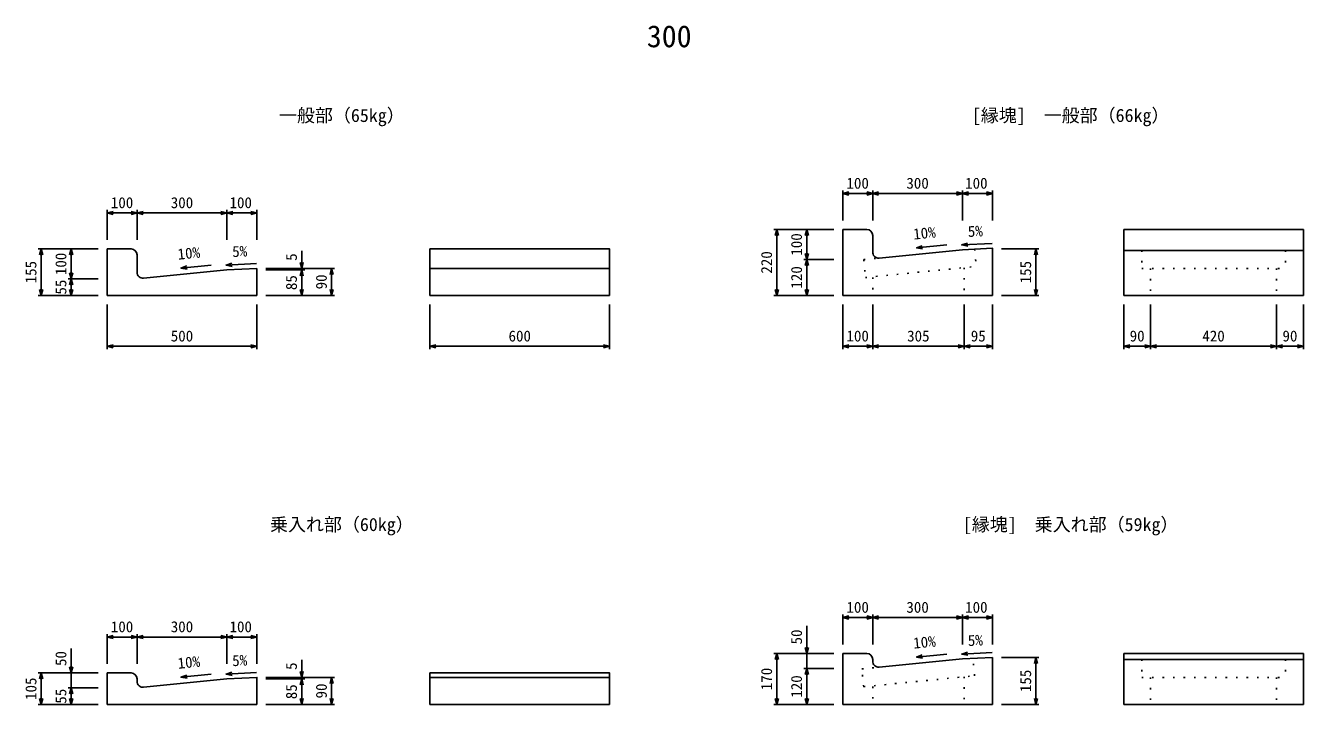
# Model space of a CAD drawing. Units: millimetres, scale not verified. Extents: x -8400 to 8400, y -5940 to 5940.
# Drawn here: x -932 to 3334, y -3030 to -764 of the extents above; entities that cross this region are included whole.
import ezdxf
from ezdxf.enums import TextEntityAlignment as Align

# ---------------------------------------------------------------- set-up
doc = ezdxf.new("R2010")
doc.units = ezdxf.units.MM
doc.header["$LTSCALE"] = 20
doc.linetypes.add('DOTTED', pattern=[1.75, 0.25, -1.5])
for name, color, linetype, lineweight in [('0-0_DIM', 7, 'Continuous', 25), ('0-3_OUTLINE', 3, 'Continuous', 25), ('0-4_OUTLINE2', 4, 'DOTTED', 25), ('0-5_TXT', 7, 'Continuous', 25)]:
    doc.layers.add(name, color=color, linetype=linetype, lineweight=lineweight)
doc.styles.add('ＭＳ ゴシック', font='')
doc.styles.get('ＭＳ ゴシック').set_extended_font_data('MS Gothic')

msp = doc.modelspace()

# ---------------------------------------------------------------- linework, layer by layer
at = {"layer": '0-0_DIM'}
for p, q in [((1795.94, -1314.36), (1795.94, -1414.36)), ((1895.94, -1314.36), (1895.94, -1414.36)), ((2195.94, -1314.36), (2195.94, -1414.36)), ((2295.94, -1314.36), (2295.94, -1414.36)), ((1795.94, -1324.36), (1895.94, -1324.36)), ((1895.94, -1324.36), (2195.94, -1324.36)), ((2295.94, -1324.36), (2195.94, -1324.36)), ((-659.62, -1379.36), (-659.62, -1479.36)), ((-659.62, -1389.36), (-559.62, -1389.36)), ((-559.62, -1379.36), (-559.62, -1479.36)), ((-559.62, -1389.36), (-259.62, -1389.36)), ((-259.62, -1379.36), (-259.62, -1479.36)), ((-159.62, -1389.36), (-259.62, -1389.36)), ((-159.62, -1379.36), (-159.62, -1479.36)), ((1565.94, -1444.36), (1765.94, -1444.36)), ((1575.94, -1444.36), (1575.94, -1664.36)), ((1675.94, -1544.36), (1675.94, -1444.36)), ((2193.01, -1496.07), (2294.53, -1491)), ((-889.62, -1509.36), (-689.62, -1509.36)), ((-879.62, -1509.36), (-879.62, -1664.36)), ((-779.62, -1609.36), (-779.62, -1509.36)), ((-10.13, -1574.36), (-10.13, -1515.23)), ((2042.32, -1506.23), (2143.47, -1496.12)), ((2450.94, -1509.36), (2325.94, -1509.36)), ((2440.94, -1509.36), (2440.94, -1664.36)), ((-413.24, -1573.43), (-312.1, -1563.32)), ((-262.55, -1563.27), (-161.03, -1558.2)), ((99.87, -1574.36), (-129.62, -1574.36)), ((-10.13, -1574.36), (-10.13, -1579.36)), ((89.87, -1574.36), (89.87, -1664.36)), ((1665.94, -1544.36), (1765.94, -1544.36)), ((1675.94, -1664.36), (1675.94, -1544.36)), ((-789.62, -1609.36), (-689.62, -1609.36)), ((-779.62, -1664.36), (-779.62, -1609.36)), ((-0.13, -1579.36), (-129.62, -1579.36)), ((-10.13, -1579.36), (-10.13, -1664.36)), ((-889.62, -1664.36), (-689.62, -1664.36)), ((-659.62, -1844.36), (-659.62, -1694.36)), ((-159.62, -1844.36), (-159.62, -1694.36)), ((99.87, -1664.36), (-129.62, -1664.36)), ((417.9, -1844.36), (417.9, -1694.36)), ((1017.9, -1844.36), (1017.9, -1694.36)), ((1565.94, -1664.36), (1765.94, -1664.36)), ((1795.94, -1844.36), (1795.94, -1694.36)), ((1895.94, -1844.36), (1895.94, -1694.36)), ((2200.94, -1844.36), (2200.94, -1694.36)), ((2295.94, -1844.36), (2295.94, -1694.36)), ((2450.94, -1664.36), (2325.94, -1664.36)), ((2733.89, -1844.36), (2733.89, -1694.36)), ((2823.89, -1844.36), (2823.89, -1694.36)), ((3243.89, -1844.36), (3243.89, -1694.36)), ((3333.89, -1844.36), (3333.89, -1694.36)), ((-659.62, -1834.36), (-159.62, -1834.36)), ((417.9, -1834.36), (1017.9, -1834.36)), ((1795.94, -1834.36), (1895.94, -1834.36)), ((1895.94, -1834.36), (2200.94, -1834.36)), ((2295.94, -1834.36), (2200.94, -1834.36)), ((2733.89, -1834.36), (2823.89, -1834.36)), ((2823.89, -1834.36), (3243.89, -1834.36)), ((3333.89, -1834.36), (3243.89, -1834.36)), ((1795.94, -2729.78), (1795.94, -2829.78)), ((1895.94, -2729.78), (1895.94, -2829.78)), ((2195.94, -2729.78), (2195.94, -2829.78)), ((2295.94, -2729.78), (2295.94, -2829.78)), ((1675.94, -2767.6), (1675.94, -2859.78)), ((1795.94, -2739.78), (1895.94, -2739.78)), ((1895.94, -2739.78), (2195.94, -2739.78)), ((2295.94, -2739.78), (2195.94, -2739.78)), ((-659.62, -2794.78), (-659.62, -2894.78)), ((-659.62, -2804.78), (-559.62, -2804.78)), ((-559.62, -2794.78), (-559.62, -2894.78)), ((-559.62, -2804.78), (-259.62, -2804.78)), ((-259.62, -2794.78), (-259.62, -2894.78)), ((-159.62, -2804.78), (-259.62, -2804.78)), ((-159.62, -2794.78), (-159.62, -2894.78)), ((-779.62, -2842.96), (-779.62, -2924.78)), ((2193.01, -2861.5), (2294.53, -2856.42)), ((-10.13, -2939.78), (-10.13, -2880.65)), ((1565.94, -2859.78), (1765.94, -2859.78)), ((1575.94, -2859.78), (1575.94, -3029.78)), ((1675.94, -2909.78), (1675.94, -2859.78)), ((2042.32, -2871.66), (2143.47, -2861.54)), ((2450.94, -2872.58), (2325.94, -2872.58)), ((2440.94, -2872.58), (2440.94, -3029.78)), ((-889.62, -2924.78), (-689.62, -2924.78)), ((-879.62, -2924.78), (-879.62, -3029.78)), ((-779.62, -2974.78), (-779.62, -2924.78)), ((-413.24, -2938.86), (-312.1, -2928.74)), ((-262.55, -2928.7), (-161.03, -2923.62)), ((99.87, -2939.78), (-129.62, -2939.78)), ((-10.13, -2939.78), (-10.13, -2944.78)), ((89.87, -2939.78), (89.87, -3029.78)), ((1665.94, -2909.78), (1765.94, -2909.78)), ((1675.94, -3029.78), (1675.94, -2909.78)), ((-789.62, -2974.78), (-689.62, -2974.78)), ((-779.62, -3029.78), (-779.62, -2974.78)), ((-0.13, -2944.78), (-129.62, -2944.78)), ((-10.13, -2944.78), (-10.13, -3029.78)), ((-889.62, -3029.78), (-689.62, -3029.78)), ((99.87, -3029.78), (-129.62, -3029.78)), ((1565.94, -3029.78), (1765.94, -3029.78)), ((2450.94, -3029.78), (2325.94, -3029.78))]:
    msp.add_line(p, q, dxfattribs=at)
for points in [[(1815.94, -1329.71), (1795.94, -1324.36), (1815.94, -1319)], [(1875.94, -1319), (1895.94, -1324.36), (1875.94, -1329.71)], [(1915.94, -1329.71), (1895.94, -1324.36), (1915.94, -1319)], [(2175.94, -1319), (2195.94, -1324.36), (2175.94, -1329.71)], [(2215.94, -1319), (2195.94, -1324.36), (2215.94, -1329.71)], [(2275.94, -1329.71), (2295.94, -1324.36), (2275.94, -1319)], [(-639.62, -1394.71), (-659.62, -1389.36), (-639.62, -1384)], [(-579.62, -1384), (-559.62, -1389.36), (-579.62, -1394.71)], [(-539.62, -1394.71), (-559.62, -1389.36), (-539.62, -1384)], [(-279.62, -1384), (-259.62, -1389.36), (-279.62, -1394.71)], [(-239.62, -1384), (-259.62, -1389.36), (-239.62, -1394.71)], [(-179.62, -1394.71), (-159.62, -1389.36), (-179.62, -1384)], [(1581.3, -1464.36), (1575.94, -1444.36), (1570.58, -1464.36)], [(1681.3, -1464.36), (1675.94, -1444.36), (1670.58, -1464.36)], [(2213.25, -1500.43), (2193.01, -1496.07), (2212.72, -1489.72)], [(-874.27, -1529.36), (-879.62, -1509.36), (-884.98, -1529.36)], [(-774.27, -1529.36), (-779.62, -1509.36), (-784.98, -1529.36)], [(1670.58, -1524.36), (1675.94, -1544.36), (1681.3, -1524.36)], [(2062.76, -1509.58), (2042.32, -1506.23), (2061.69, -1498.91)], [(2435.58, -1529.36), (2440.94, -1509.36), (2446.3, -1529.36)], [(-392.81, -1576.77), (-413.24, -1573.43), (-393.87, -1566.11)], [(-242.31, -1567.63), (-262.55, -1563.27), (-242.85, -1556.92)], [(-15.49, -1554.36), (-10.13, -1574.36), (-4.77, -1554.36)], [(84.51, -1594.36), (89.87, -1574.36), (95.23, -1594.36)], [(1681.3, -1564.36), (1675.94, -1544.36), (1670.58, -1564.36)], [(-784.98, -1589.36), (-779.62, -1609.36), (-774.27, -1589.36)], [(-774.27, -1629.36), (-779.62, -1609.36), (-784.98, -1629.36)], [(-15.49, -1599.36), (-10.13, -1579.36), (-4.77, -1599.36)], [(-884.98, -1644.36), (-879.62, -1664.36), (-874.27, -1644.36)], [(-784.98, -1644.36), (-779.62, -1664.36), (-774.27, -1644.36)], [(-15.49, -1644.36), (-10.13, -1664.36), (-4.77, -1644.36)], [(84.51, -1644.36), (89.87, -1664.36), (95.23, -1644.36)], [(1570.58, -1644.36), (1575.94, -1664.36), (1581.3, -1644.36)], [(1670.58, -1644.36), (1675.94, -1664.36), (1681.3, -1644.36)], [(2435.58, -1644.36), (2440.94, -1664.36), (2446.3, -1644.36)], [(-639.62, -1829), (-659.62, -1834.36), (-639.62, -1839.71)], [(-179.62, -1829), (-159.62, -1834.36), (-179.62, -1839.71)], [(437.9, -1829), (417.9, -1834.36), (437.9, -1839.71)], [(997.9, -1829), (1017.9, -1834.36), (997.9, -1839.71)], [(1815.94, -1839.71), (1795.94, -1834.36), (1815.94, -1829)], [(1875.94, -1829), (1895.94, -1834.36), (1875.94, -1839.71)], [(1915.94, -1839.71), (1895.94, -1834.36), (1915.94, -1829)], [(2180.94, -1829), (2200.94, -1834.36), (2180.94, -1839.71)], [(2220.94, -1829), (2200.94, -1834.36), (2220.94, -1839.71)], [(2275.94, -1839.71), (2295.94, -1834.36), (2275.94, -1829)], [(2753.89, -1839.71), (2733.89, -1834.36), (2753.89, -1829)], [(2803.89, -1829), (2823.89, -1834.36), (2803.89, -1839.71)], [(2843.89, -1839.71), (2823.89, -1834.36), (2843.89, -1829)], [(3223.89, -1829), (3243.89, -1834.36), (3223.89, -1839.71)], [(3263.89, -1829), (3243.89, -1834.36), (3263.89, -1839.71)], [(3313.89, -1839.71), (3333.89, -1834.36), (3313.89, -1829)], [(1815.94, -2745.14), (1795.94, -2739.78), (1815.94, -2734.42)], [(1875.94, -2734.42), (1895.94, -2739.78), (1875.94, -2745.14)], [(1915.94, -2745.14), (1895.94, -2739.78), (1915.94, -2734.42)], [(2175.94, -2734.42), (2195.94, -2739.78), (2175.94, -2745.14)], [(2215.94, -2734.42), (2195.94, -2739.78), (2215.94, -2745.14)], [(2275.94, -2745.14), (2295.94, -2739.78), (2275.94, -2734.42)], [(-639.62, -2810.14), (-659.62, -2804.78), (-639.62, -2799.42)], [(-579.62, -2799.42), (-559.62, -2804.78), (-579.62, -2810.14)], [(-539.62, -2810.14), (-559.62, -2804.78), (-539.62, -2799.42)], [(-279.62, -2799.42), (-259.62, -2804.78), (-279.62, -2810.14)], [(-239.62, -2799.42), (-259.62, -2804.78), (-239.62, -2810.14)], [(-179.62, -2810.14), (-159.62, -2804.78), (-179.62, -2799.42)], [(1681.3, -2839.78), (1675.94, -2859.78), (1670.58, -2839.78)], [(2213.25, -2865.85), (2193.01, -2861.5), (2212.72, -2855.15)], [(1581.3, -2879.78), (1575.94, -2859.78), (1570.58, -2879.78)], [(2062.76, -2875), (2042.32, -2871.66), (2061.69, -2864.34)], [(2435.58, -2892.58), (2440.94, -2872.58), (2446.3, -2892.58)], [(-874.27, -2944.78), (-879.62, -2924.78), (-884.98, -2944.78)], [(-774.27, -2904.78), (-779.62, -2924.78), (-784.98, -2904.78)], [(-392.81, -2942.2), (-413.24, -2938.86), (-393.87, -2931.53)], [(-242.31, -2933.05), (-262.55, -2928.7), (-242.85, -2922.35)], [(-15.49, -2919.78), (-10.13, -2939.78), (-4.77, -2919.78)], [(84.51, -2959.78), (89.87, -2939.78), (95.23, -2959.78)], [(1681.3, -2929.78), (1675.94, -2909.78), (1670.58, -2929.78)], [(-774.27, -2994.78), (-779.62, -2974.78), (-784.98, -2994.78)], [(-15.49, -2964.78), (-10.13, -2944.78), (-4.77, -2964.78)], [(-884.98, -3009.78), (-879.62, -3029.78), (-874.27, -3009.78)], [(-784.98, -3009.78), (-779.62, -3029.78), (-774.27, -3009.78)], [(-15.49, -3009.78), (-10.13, -3029.78), (-4.77, -3009.78)], [(84.51, -3009.78), (89.87, -3029.78), (95.23, -3009.78)], [(1570.58, -3009.78), (1575.94, -3029.78), (1581.3, -3009.78)], [(1670.58, -3009.78), (1675.94, -3029.78), (1681.3, -3009.78)], [(2435.58, -3009.78), (2440.94, -3029.78), (2446.3, -3009.78)]]:
    msp.add_lwpolyline(points, dxfattribs=at)
at = {"layer": '0-3_OUTLINE'}
for p, q in [((1795.94, -1444.36), (1795.94, -1664.36)), ((1795.94, -1444.36), (1875.94, -1444.36)), ((2733.89, -1444.36), (3333.89, -1444.36)), ((2733.89, -1444.36), (2733.89, -1664.36)), ((3333.89, -1444.36), (3333.89, -1664.36)), ((1895.94, -1464.36), (1895.94, -1520.06)), ((-659.62, -1509.36), (-659.62, -1664.36)), ((-659.62, -1509.36), (-579.62, -1509.36)), ((-559.62, -1529.36), (-559.62, -1587.26)), ((417.9, -1509.36), (417.9, -1664.36)), ((2733.89, -1514.36), (3333.89, -1514.36)), ((-259.62, -1579.36), (-159.62, -1574.36)), ((-159.62, -1574.36), (-159.62, -1664.36)), ((417.9, -1574.36), (1017.9, -1574.36)), ((-537.63, -1607.16), (-259.62, -1579.36)), ((-659.62, -1664.36), (-159.62, -1664.36)), ((417.9, -1664.36), (1017.9, -1664.36)), ((1795.94, -1664.36), (2295.94, -1664.36)), ((2733.89, -1664.36), (3333.89, -1664.36)), ((1795.94, -2859.78), (1795.94, -3029.78)), ((1795.94, -2859.78), (1875.94, -2859.78)), ((1895.94, -2879.78), (1895.94, -2885.48)), ((1917.93, -2905.38), (2195.94, -2877.58)), ((2195.94, -2877.58), (2295.94, -2872.58)), ((2295.94, -2872.58), (2295.94, -3029.78)), ((2733.89, -2859.78), (2733.89, -3029.78)), ((2733.89, -2859.78), (3333.89, -2859.78)), ((2733.89, -2879.78), (3333.89, -2879.78)), ((3333.89, -2859.78), (3333.89, -3029.78)), ((-659.62, -2924.78), (-659.62, -3029.78)), ((-659.62, -2924.78), (-579.62, -2924.78)), ((417.9, -2924.78), (417.9, -3029.78)), ((417.9, -2939.78), (1017.9, -2939.78)), ((-559.62, -2944.78), (-559.62, -2952.68)), ((-259.62, -2944.78), (-537.63, -2972.58)), ((-659.62, -3029.78), (-159.62, -3029.78)), ((417.9, -3029.78), (1017.9, -3029.78)), ((1795.94, -3029.78), (2295.94, -3029.78)), ((2733.89, -3029.78), (3333.89, -3029.78))]:
    msp.add_line(p, q, dxfattribs=at)
for points in [[(417.9, -1509.36), (1017.9, -1509.36), (1017.9, -1664.36)], [(1917.93, -1539.96), (2195.94, -1512.16), (2295.94, -1507.16), (2295.94, -1664.36)], [(-259.62, -2944.78), (-159.62, -2939.78), (-159.62, -3029.78)], [(417.9, -2924.78), (1017.9, -2924.78), (1017.9, -3029.78)]]:
    msp.add_lwpolyline(points, dxfattribs=at)
for centre, start, end in [((1875.94, -1464.36), 0, 90), ((-579.62, -1529.36), 0, 90), ((1915.94, -1520.06), 176.00717, 275.67206), ((-539.62, -1587.26), 180, 275.71059), ((1875.94, -2879.78), 0, 89.99998), ((1915.94, -2885.48), 176.00717, 275.67206), ((-579.62, -2944.78), 0, 90), ((-539.62, -2952.68), 180, 275.71059)]:
    msp.add_arc(centre, 20, start, end, dxfattribs=at)
at = {"layer": '0-4_OUTLINE2'}
for p, q in [((2235.94, -1510.16), (2241.71, -1567.88)), ((3273.89, -1514.36), (3273.89, -1574.36)), ((1865.94, -1545.16), (1917.93, -1539.96)), ((2200.94, -1571.96), (2200.94, -1664.36)), ((2823.89, -1574.36), (2823.89, -1664.36)), ((3243.89, -1574.36), (3243.89, -1664.36)), ((1895.94, -1604.65), (1895.94, -1664.36)), ((2235.94, -2933.88), (2230.14, -2875.87)), ((3273.89, -2879.78), (3273.89, -2939.78)), ((1859.97, -2911.18), (1917.93, -2905.38)), ((1865.94, -2970.88), (1859.97, -2911.18)), ((1865.94, -2970.88), (2235.94, -2933.88)), ((2200.94, -2937.38), (2200.94, -3029.78)), ((2823.89, -2939.78), (2823.89, -3029.78)), ((3243.89, -2939.78), (3243.89, -3029.78)), ((1895.94, -2970.08), (1895.94, -3029.78))]:
    msp.add_line(p, q, dxfattribs=at)
for points in [[(2793.89, -1514.36), (2793.89, -1574.36), (3273.89, -1574.36)], [(1865.94, -1545.16), (1871.91, -1604.86), (2241.71, -1567.88)], [(2793.89, -2879.78), (2793.89, -2939.78), (3273.89, -2939.78)]]:
    msp.add_lwpolyline(points, dxfattribs=at)

# ---------------------------------------------------------------- texts
at = {"layer": '0-0_DIM', "style": 'ＭＳ ゴシック'}
for s, p in [('100', (1808.44, -1319.36)), ('300', (2008.44, -1319.36)), ('100', (2204.63, -1319.36)), ('100', (-647.12, -1384.36)), ('300', (-447.12, -1384.36)), ('100', (-250.93, -1384.36)), ('500', (-447.12, -1829.36)), ('600', (680.4, -1829.36)), ('100', (1808.44, -1829.36)), ('305', (2010.94, -1829.36)), ('95', (2223.44, -1829.36)), ('90', (2753.89, -1829.36)), ('420', (2996.39, -1829.36)), ('90', (3263.89, -1829.36)), ('100', (1808.44, -2734.78)), ('300', (2008.44, -2734.78)), ('100', (2204.63, -2734.78)), ('100', (-647.12, -2799.78)), ('300', (-447.12, -2799.78)), ('100', (-250.93, -2799.78))]:
    msp.add_text(s, height=36.66, dxfattribs=at).set_placement(p, align=Align.BOTTOM_LEFT)
for s, rotation, p in [('10%', 5.711, (2034.32, -1489.26)), ('5%', 2.862, (2215.02, -1480.57)), ('100', 90, (1670.94, -1531.86)), ('100', 90, (-784.62, -1596.86)), ('10%', 5.711, (-421.25, -1556.46)), ('5%', 2.862, (-240.55, -1547.76)), ('5', 90, (-15.13, -1549.12)), ('220', 90, (1570.94, -1591.86)), ('155', 90, (-884.62, -1624.36)), ('120', 90, (1670.94, -1641.86)), ('155', 90, (2435.94, -1624.36)), ('55', 90, (-784.62, -1661.86)), ('85', 90, (-15.13, -1646.86)), ('90', 90, (84.87, -1644.36)), ('50', 90, (1670.94, -2829.54)), ('10%', 5.711, (2034.32, -2854.68)), ('5%', 2.862, (2215.02, -2845.99)), ('50', 90, (-784.62, -2901.5)), ('10%', 5.711, (-421.25, -2921.88)), ('5%', 2.862, (-240.55, -2913.19)), ('5', 90, (-15.13, -2914.55)), ('105', 90, (-884.62, -3014.78)), ('170', 90, (1570.94, -2982.28)), ('120', 90, (1670.94, -3007.28)), ('155', 90, (2435.94, -2988.68)), ('55', 90, (-784.62, -3027.28)), ('85', 90, (-15.13, -3012.28)), ('90', 90, (84.87, -3009.78))]:
    msp.add_text(s, height=36.66, rotation=rotation, dxfattribs=at).set_placement(p, align=Align.BOTTOM_LEFT)
at = {"layer": '0-5_TXT', "style": 'ＭＳ ゴシック'}
for s, height, p in [('300', 73.31, (1141.93, -858.28)), ('一般部（65kg）', 43.99, (-85.82, -1098.88)), ('[縁塊]\u3000一般部（66kg）', 43.99, (2227.03, -1098.88)), ('乗入れ部（60kg）', 43.99, (-115.82, -2464.3)), ('[縁塊]\u3000乗入れ部（59kg）', 43.99, (2197.03, -2464.3))]:
    msp.add_text(s, height=height, dxfattribs=at).set_placement(p, align=Align.BOTTOM_LEFT)

doc.saveas('drawing.dxf')
